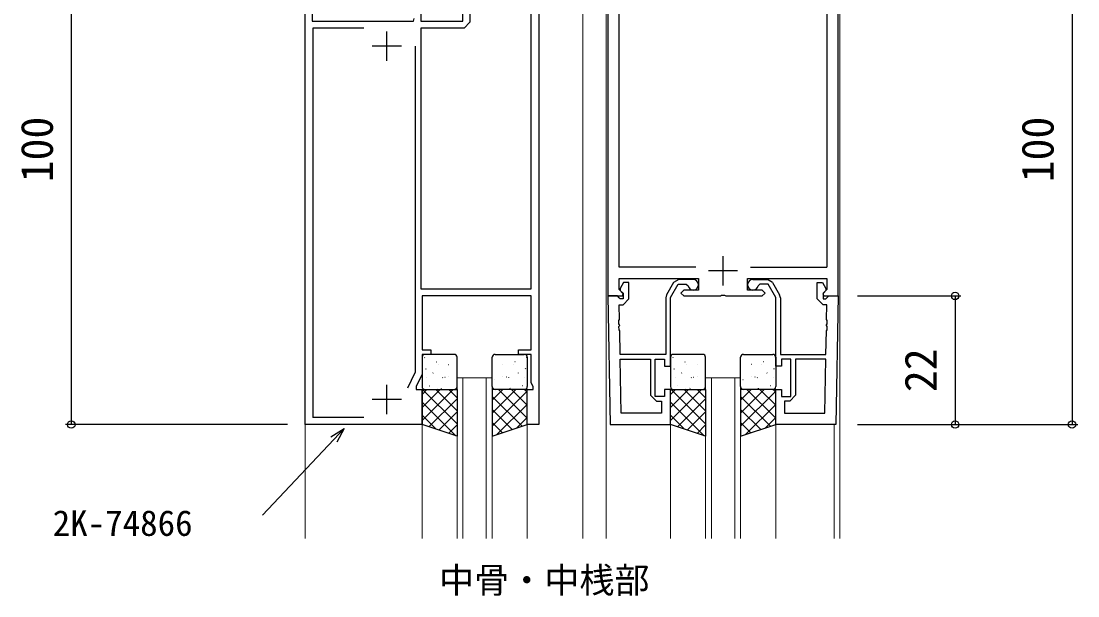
# Model space of a CAD drawing. Units: millimetres, scale not verified. Extents: x -437 to 438, y -681 to 678.
# Drawn here: x -122.1 to 58.7, y 69.4 to 167.7 of the extents above; entities that cross this region are included whole.
import ezdxf
from ezdxf.enums import TextEntityAlignment as Align

# ---------------------------------------------------------------- set-up
doc = ezdxf.new("R2010")
doc.units = ezdxf.units.MM
doc.header["$LTSCALE"] = 4
for name, color, linetype in [('0-1_USER1', 3, 'Continuous'), ('0-2_YKK_11', 7, 'Continuous'), ('0-4_YKK_13', 4, 'Continuous'), ('0-6_YKK_D', 6, 'Continuous')]:
    doc.layers.add(name, color=color, linetype=linetype)
doc.layers.add('0-3_YKK_12', color=2, linetype='Continuous', lineweight=18)
doc.styles.add('ＭＳ ゴシック', font='')
doc.styles.get('ＭＳ ゴシック').set_extended_font_data('MS Gothic')

msp = doc.modelspace()

# ---------------------------------------------------------------- linework, layer by layer
at = {"layer": '0-2_YKK_11'}
for p, q in [((-34.839, 121.859), (-34.839, 168.959)), ((-63.508, 166.459), (-72.239, 166.459)), ((-46.339, 166.459), (-45.339, 167.459)), ((-59.539, 160.859), (-59.539, 165.859)), ((-57.039, 163.359), (-62.039, 163.359)), ((-54.739, 163.359), (-54.739, 107.569)), ((-2.039, 122.459), (-2.039, 127.459)), ((0.461, 124.959), (-4.539, 124.959)), ((2.634, 125.589), (15.731, 125.589)), ((-10.494, 122.959), (-11.709, 120.853)), ((-9.628, 123.459), (-10.494, 122.959)), ((-7.143, 123.459), (-9.628, 123.459)), ((3.064, 123.459), (5.549, 123.459)), ((6.415, 122.959), (5.549, 123.459)), ((6.415, 122.959), (7.63, 120.853)), ((-19.143, 119.159), (-18.143, 120.159)), ((-11.709, 120.853), (-11.843, 120.353)), ((7.764, 120.353), (7.63, 120.853)), ((14.064, 120.159), (15.064, 119.159)), ((-19.462, 100.589), (-19.624, 109.859)), ((15.383, 100.589), (15.545, 109.859)), ((-55.962, 104.947), (-54.739, 107.569)), ((-59.539, 100.459), (-59.539, 105.459)), ((-14.443, 103.659), (-13.443, 102.659)), ((9.364, 102.659), (10.364, 103.659)), ((-57.039, 102.959), (-62.039, 102.959)), ((-63.508, 99.859), (-72.239, 99.859))]:
    msp.add_line(p, q, dxfattribs=at)
for points in [[(-33.539, 198.659), (-33.539, 98.659), (-35.539, 98.659), (-35.539, 104.659), (-34.539, 104.659), (-34.539, 105.159), (-34.839, 105.802), (-34.839, 110.659), (-37.039, 110.659), (-37.039, 111.459), (-34.839, 111.459), (-34.839, 120.659), (-53.539, 120.659), (-53.539, 111.459), (-52.039, 111.459), (-52.039, 110.659), (-53.539, 110.659), (-53.539, 107.303), (-54.539, 105.159), (-54.539, 104.659), (-53.539, 104.659), (-53.539, 98.659), (-73.539, 98.659), (-73.539, 170.159)], [(-21.739, 176.659), (-21.739, 120.659), (-19.264, 120.659), (-19.103, 121.047), (-19.809, 121.753), (-19.809, 123.659), (-6.239, 123.659), (-6.239, 121.659), (-8.739, 121.659), (-9.239, 121.159), (-8.739, 120.659), (-2.498, 120.659), (-2.314, 120.779), (-1.765, 120.779), (-1.581, 120.659), (4.661, 120.659), (5.161, 121.159), (4.661, 121.659), (2.161, 121.659), (2.161, 123.659), (15.731, 123.659), (15.731, 121.753), (15.024, 121.047), (15.185, 120.659), (17.661, 120.659), (17.661, 176.659)], [(-53.739, 169.159), (-53.739, 167.659), (-46.539, 167.659), (-46.539, 170.159)], [(-6.713, 125.589), (-19.809, 125.589), (-19.809, 171.729)], [(2.634, 171.729), (15.731, 171.729), (15.731, 125.589)], [(-72.339, 169.159), (-72.339, 167.659), (-54.995, 167.659), (-54.874, 168.109)], [(-34.839, 121.859), (-34.839, 168.959), (-45.339, 168.959), (-45.339, 167.459)], [(-63.508, 166.459), (-72.239, 166.459), (-72.239, 99.859)], [(-46.339, 166.459), (-53.739, 166.459), (-53.739, 121.859), (-34.839, 121.859)], [(-18.143, 120.159), (-18.143, 122.959), (-19.043, 122.959), (-19.643, 121.92), (-19.643, 121.609), (-19.143, 121.109), (-19.143, 120.159), (-19.613, 120.159), (-19.813, 120.359), (-20.113, 120.659), (-21.743, 120.659)], [(14.064, 120.159), (14.064, 122.959), (14.964, 122.959), (15.564, 121.92), (15.564, 121.609), (15.064, 121.109), (15.064, 120.159), (15.534, 120.159), (15.734, 120.359), (16.034, 120.659), (17.664, 120.659)], [(-21.743, 120.659), (-21.359, 98.659), (-11.043, 98.659), (-11.043, 104.659), (-12.043, 104.659), (-12.043, 103.459), (-13.643, 103.459), (-13.643, 109.859), (-12.043, 109.859), (-12.043, 108.659), (-11.043, 108.659), (-11.043, 120.407), (-9.743, 122.659), (-8.326, 122.659), (-8.03, 122.409)], [(17.664, 120.659), (17.28, 98.659), (6.964, 98.659), (6.964, 104.659), (7.964, 104.659), (7.964, 103.459), (9.564, 103.459), (9.564, 109.859), (7.964, 109.859), (7.964, 108.659), (6.964, 108.659), (6.964, 120.407), (5.664, 122.659), (4.247, 122.659), (3.951, 122.409)], [(-11.843, 120.353), (-11.843, 110.659), (-19.638, 110.659), (-19.709, 114.701), (-19.832, 114.882), (-19.842, 115.432), (-19.725, 115.617), (-19.726, 115.7), (-19.849, 115.882), (-19.859, 116.431), (-19.742, 116.617), (-19.787, 119.159), (-19.143, 119.159)], [(7.764, 120.353), (7.764, 110.659), (15.559, 110.659), (15.63, 114.701), (15.753, 114.882), (15.763, 115.432), (15.646, 115.617), (15.647, 115.7), (15.77, 115.882), (15.78, 116.431), (15.663, 116.617), (15.708, 119.159), (15.064, 119.159)], [(-19.462, 100.589), (-19.624, 109.859), (-14.443, 109.859), (-14.443, 103.659)], [(15.383, 100.589), (15.545, 109.859), (10.364, 109.859), (10.364, 103.659)], [(-13.443, 102.659), (-12.543, 102.659), (-12.543, 100.589), (-19.462, 100.589)], [(9.364, 102.659), (8.464, 102.659), (8.464, 100.589), (15.383, 100.589)]]:
    msp.add_lwpolyline(points, dxfattribs=at)
for centre, start, end in [((-7.143, 122.559), 189.59406, 90), ((3.064, 122.559), 90, 350.40594)]:
    msp.add_arc(centre, 0.9, start, end, dxfattribs=at)
at = {"layer": '0-3_YKK_12'}
for p, q in [((-73.539, 217.46), (-73.539, 79.159)), ((-26.039, 217.46), (-26.039, 79.159)), ((-22.039, 217.46), (-22.039, 79.159)), ((17.961, 79.159), (17.961, 217.46)), ((-46.539, 106.662), (-46.539, 79.159)), ((-42.539, 79.159), (-42.539, 106.662)), ((-5.036, 79.159), (-5.036, 106.662)), ((-5.036, 106.662), (0.964, 106.662)), ((-4.036, 106.662), (-4.036, 79.159)), ((-0.036, 79.159), (-0.036, 106.662)), ((0.964, 106.662), (0.964, 79.159)), ((-53.539, 98.659), (-53.539, 79.159)), ((-35.539, 98.659), (-35.539, 79.159)), ((-11.036, 98.659), (-11.036, 79.159)), ((6.964, 98.659), (6.964, 79.159)), ((16.961, 79.159), (16.961, 98.659))]:
    msp.add_line(p, q, dxfattribs=at)
msp.add_lwpolyline([(-47.539, 79.159), (-47.539, 106.662), (-41.539, 106.662), (-41.539, 79.159)], dxfattribs=at)
at = {"layer": '0-4_YKK_13'}
for p, q in [((-48.039, 110.662), (-53.039, 110.662)), ((-41.039, 110.662), (-36.039, 110.662)), ((-5.536, 110.662), (-10.536, 110.662)), ((1.464, 110.662), (6.464, 110.662)), ((-53.539, 110.162), (-53.539, 105.162)), ((-53.095, 110.099), (-53.051, 110.122)), ((-51.07, 109.364), (-51.027, 109.388)), ((-50.757, 108.945), (-50.75, 108.952)), ((-48.994, 108.932), (-48.95, 108.956)), ((-47.539, 105.162), (-47.539, 110.162)), ((-41.539, 105.162), (-41.539, 110.162)), ((-39.685, 108.932), (-39.729, 108.956)), ((-37.922, 108.945), (-37.929, 108.952)), ((-37.608, 109.364), (-37.652, 109.388)), ((-35.584, 110.099), (-35.628, 110.122)), ((-35.539, 110.162), (-35.539, 105.162)), ((-11.036, 110.162), (-11.036, 105.162)), ((-10.592, 110.099), (-10.548, 110.122)), ((-8.567, 109.364), (-8.523, 109.388)), ((-8.253, 108.945), (-8.247, 108.952)), ((-6.49, 108.932), (-6.447, 108.956)), ((-5.036, 105.162), (-5.036, 110.162)), ((0.964, 105.162), (0.964, 110.162)), ((2.819, 108.932), (2.775, 108.956)), ((4.581, 108.945), (4.575, 108.952)), ((4.895, 109.364), (4.851, 109.388)), ((6.92, 110.099), (6.876, 110.122)), ((6.964, 110.162), (6.964, 105.162)), ((-52.903, 108.154), (-52.857, 108.242)), ((-52.732, 106.74), (-52.725, 106.747)), ((-51.662, 107.475), (-51.618, 107.499)), ((-50.014, 106.629), (-49.967, 106.718)), ((-49.637, 106.74), (-49.593, 106.764)), ((-48.971, 106.925), (-48.964, 106.932)), ((-39.708, 106.925), (-39.715, 106.932)), ((-39.042, 106.74), (-39.086, 106.764)), ((-38.665, 106.629), (-38.712, 106.718)), ((-37.017, 107.475), (-37.061, 107.499)), ((-35.947, 106.74), (-35.954, 106.747)), ((-35.776, 108.154), (-35.822, 108.242)), ((-10.4, 108.154), (-10.353, 108.242)), ((-10.228, 106.74), (-10.221, 106.747)), ((-9.158, 107.475), (-9.114, 107.499)), ((-7.51, 106.629), (-7.464, 106.718)), ((-7.133, 106.74), (-7.09, 106.764)), ((-6.467, 106.925), (-6.461, 106.932)), ((2.795, 106.925), (2.789, 106.932)), ((3.462, 106.74), (3.418, 106.764)), ((3.838, 106.629), (3.792, 106.718)), ((5.486, 107.475), (5.443, 107.499)), ((6.556, 106.74), (6.55, 106.747)), ((6.728, 108.154), (6.681, 108.242)), ((-52.305, 105.283), (-52.261, 105.307)), ((-50.228, 104.851), (-50.184, 104.875)), ((-47.561, 106.308), (-47.539, 106.32)), ((-41.118, 106.308), (-41.162, 106.332)), ((-38.451, 104.851), (-38.494, 104.875)), ((-36.374, 105.283), (-36.418, 105.307)), ((-9.801, 105.283), (-9.757, 105.307)), ((-7.725, 104.851), (-7.681, 104.875)), ((-5.057, 106.308), (-5.036, 106.32)), ((1.385, 106.308), (1.341, 106.332)), ((4.053, 104.851), (4.009, 104.875)), ((6.129, 105.283), (6.086, 105.307)), ((-53.539, 103.818), (-52.695, 104.662)), ((-53.539, 101.573), (-50.45, 104.662)), ((-53.539, 99.328), (-48.205, 104.662)), ((-53.539, 104.662), (-47.539, 104.662)), ((-53.539, 98.662), (-53.539, 104.662)), ((-47.539, 98.76), (-53.441, 104.662)), ((-53.039, 104.662), (-48.039, 104.662)), ((-52.355, 98.267), (-47.539, 103.083)), ((-47.539, 101.006), (-51.196, 104.662)), ((-50.912, 104.757), (-50.906, 104.765)), ((-47.539, 103.251), (-48.951, 104.662)), ((-47.539, 104.662), (-47.539, 96.662)), ((-41.539, 102.851), (-39.728, 104.662)), ((-41.539, 100.606), (-37.483, 104.662)), ((-41.539, 104.662), (-41.539, 96.662)), ((-35.539, 104.662), (-41.539, 104.662)), ((-41.539, 98.36), (-35.539, 104.36)), ((-36.424, 98.367), (-41.539, 103.483)), ((-36.039, 104.662), (-41.039, 104.662)), ((-35.539, 99.728), (-40.474, 104.662)), ((-35.539, 101.973), (-38.229, 104.662)), ((-37.767, 104.757), (-37.773, 104.765)), ((-35.539, 104.218), (-35.984, 104.662)), ((-35.539, 98.662), (-35.539, 104.662)), ((-11.036, 103.818), (-10.192, 104.662)), ((-11.036, 101.573), (-7.947, 104.662)), ((-11.036, 99.328), (-5.702, 104.662)), ((-11.036, 104.662), (-5.036, 104.662)), ((-11.036, 98.662), (-11.036, 104.662)), ((-5.036, 98.76), (-10.938, 104.662)), ((-10.536, 104.662), (-5.536, 104.662)), ((-9.851, 98.267), (-5.036, 103.083)), ((-5.036, 101.006), (-8.693, 104.662)), ((-8.409, 104.757), (-8.402, 104.765)), ((-5.036, 103.251), (-6.448, 104.662)), ((-5.036, 104.662), (-5.036, 96.662)), ((0.964, 102.851), (2.776, 104.662)), ((0.964, 100.606), (5.021, 104.662)), ((0.964, 104.662), (0.964, 96.662)), ((6.964, 104.662), (0.964, 104.662)), ((0.964, 98.36), (6.964, 104.36)), ((6.079, 98.367), (0.964, 103.483)), ((6.464, 104.662), (1.464, 104.662)), ((6.964, 99.728), (2.03, 104.662)), ((6.964, 101.973), (4.275, 104.662)), ((4.737, 104.757), (4.73, 104.765)), ((6.964, 104.218), (6.52, 104.662)), ((6.964, 98.662), (6.964, 104.662)), ((-47.76, 96.736), (-53.539, 102.515)), ((-38.108, 97.806), (-41.539, 101.238)), ((-40.719, 96.936), (-35.539, 102.115)), ((-5.256, 96.736), (-11.036, 102.515)), ((4.396, 97.806), (0.964, 101.238)), ((1.784, 96.936), (6.964, 102.115)), ((-51.127, 97.858), (-53.539, 100.27)), ((-50.671, 97.706), (-47.539, 100.838)), ((-37.352, 98.058), (-35.539, 99.87)), ((-8.624, 97.858), (-11.036, 100.27)), ((-8.168, 97.706), (-5.036, 100.838)), ((5.152, 98.058), (6.964, 99.87)), ((-47.539, 96.662), (-53.539, 98.662)), ((-48.987, 97.145), (-47.539, 98.593)), ((-39.792, 97.245), (-41.539, 98.993)), ((-41.539, 96.662), (-35.539, 98.662)), ((-5.036, 96.662), (-11.036, 98.662)), ((-6.484, 97.145), (-5.036, 98.593)), ((2.712, 97.245), (0.964, 98.993)), ((0.964, 96.662), (6.964, 98.662)), ((-41.475, 96.684), (-41.539, 96.748)), ((1.028, 96.684), (0.964, 96.748))]:
    msp.add_line(p, q, dxfattribs=at)
for centre, start, end in [((-53.039, 110.162), 90, 180), ((-48.039, 110.162), 0, 90), ((-41.039, 110.162), 90, 180), ((-36.039, 110.162), 0, 90), ((-10.536, 110.162), 90, 180), ((-5.536, 110.162), 360, 90), ((1.464, 110.162), 90, 180), ((6.464, 110.162), 360, 90), ((-53.039, 105.162), 180, 270), ((-48.039, 105.162), 270, 360), ((-41.039, 105.162), 180, 270), ((-36.039, 105.162), 270, 360), ((-10.536, 105.162), 180, 270), ((-5.536, 105.162), 270, 360), ((1.464, 105.162), 180, 270), ((6.464, 105.162), 270, 0)]:
    msp.add_arc(centre, 0.5, start, end, dxfattribs=at)
at = {"layer": '0-6_YKK_D'}
for p, q in [((-113.539, 198.659), (-113.539, 98.659)), ((57.661, 198.659), (57.661, 98.659)), ((20.961, 120.659), (38.661, 120.659)), ((37.661, 120.659), (37.661, 98.659)), ((-76.539, 98.659), (-114.539, 98.659)), ((20.961, 98.659), (58.661, 98.659)), ((20.961, 98.659), (38.661, 98.659))]:
    msp.add_line(p, q, dxfattribs=at)
for points in [[(-66.878, 97.961), (-68.625, 96.104), (-80.808, 83.158)], [(-69.123, 96.572), (-66.878, 97.961), (-68.128, 95.636)]]:
    msp.add_lwpolyline(points, dxfattribs=at)
for centre in [(37.661, 120.659), (-113.539, 98.659), (37.661, 98.659), (57.661, 98.659)]:
    msp.add_circle(centre, 0.637, dxfattribs=at)

# ---------------------------------------------------------------- texts
at = {"layer": '0-1_USER1', "style": 'ＭＳ ゴシック'}
msp.add_text('中骨・中桟部', height=4.399, dxfattribs=at).set_placement((-50.62, 68.528), align=Align.BOTTOM_LEFT)
at = {"layer": '0-6_YKK_D', "style": 'ＭＳ ゴシック'}
for s, p in [('100', (-115.039, 140.093)), ('100', (56.161, 140.093)), ('22', (36.161, 104.204))]:
    msp.add_text(s, height=5.499, rotation=90, dxfattribs=at).set_placement(p, align=Align.BOTTOM_LEFT)
msp.add_text('2K-74866', height=4.399, dxfattribs=at).set_placement((-116.722, 78.295), align=Align.BOTTOM_LEFT)

doc.saveas('drawing.dxf')
